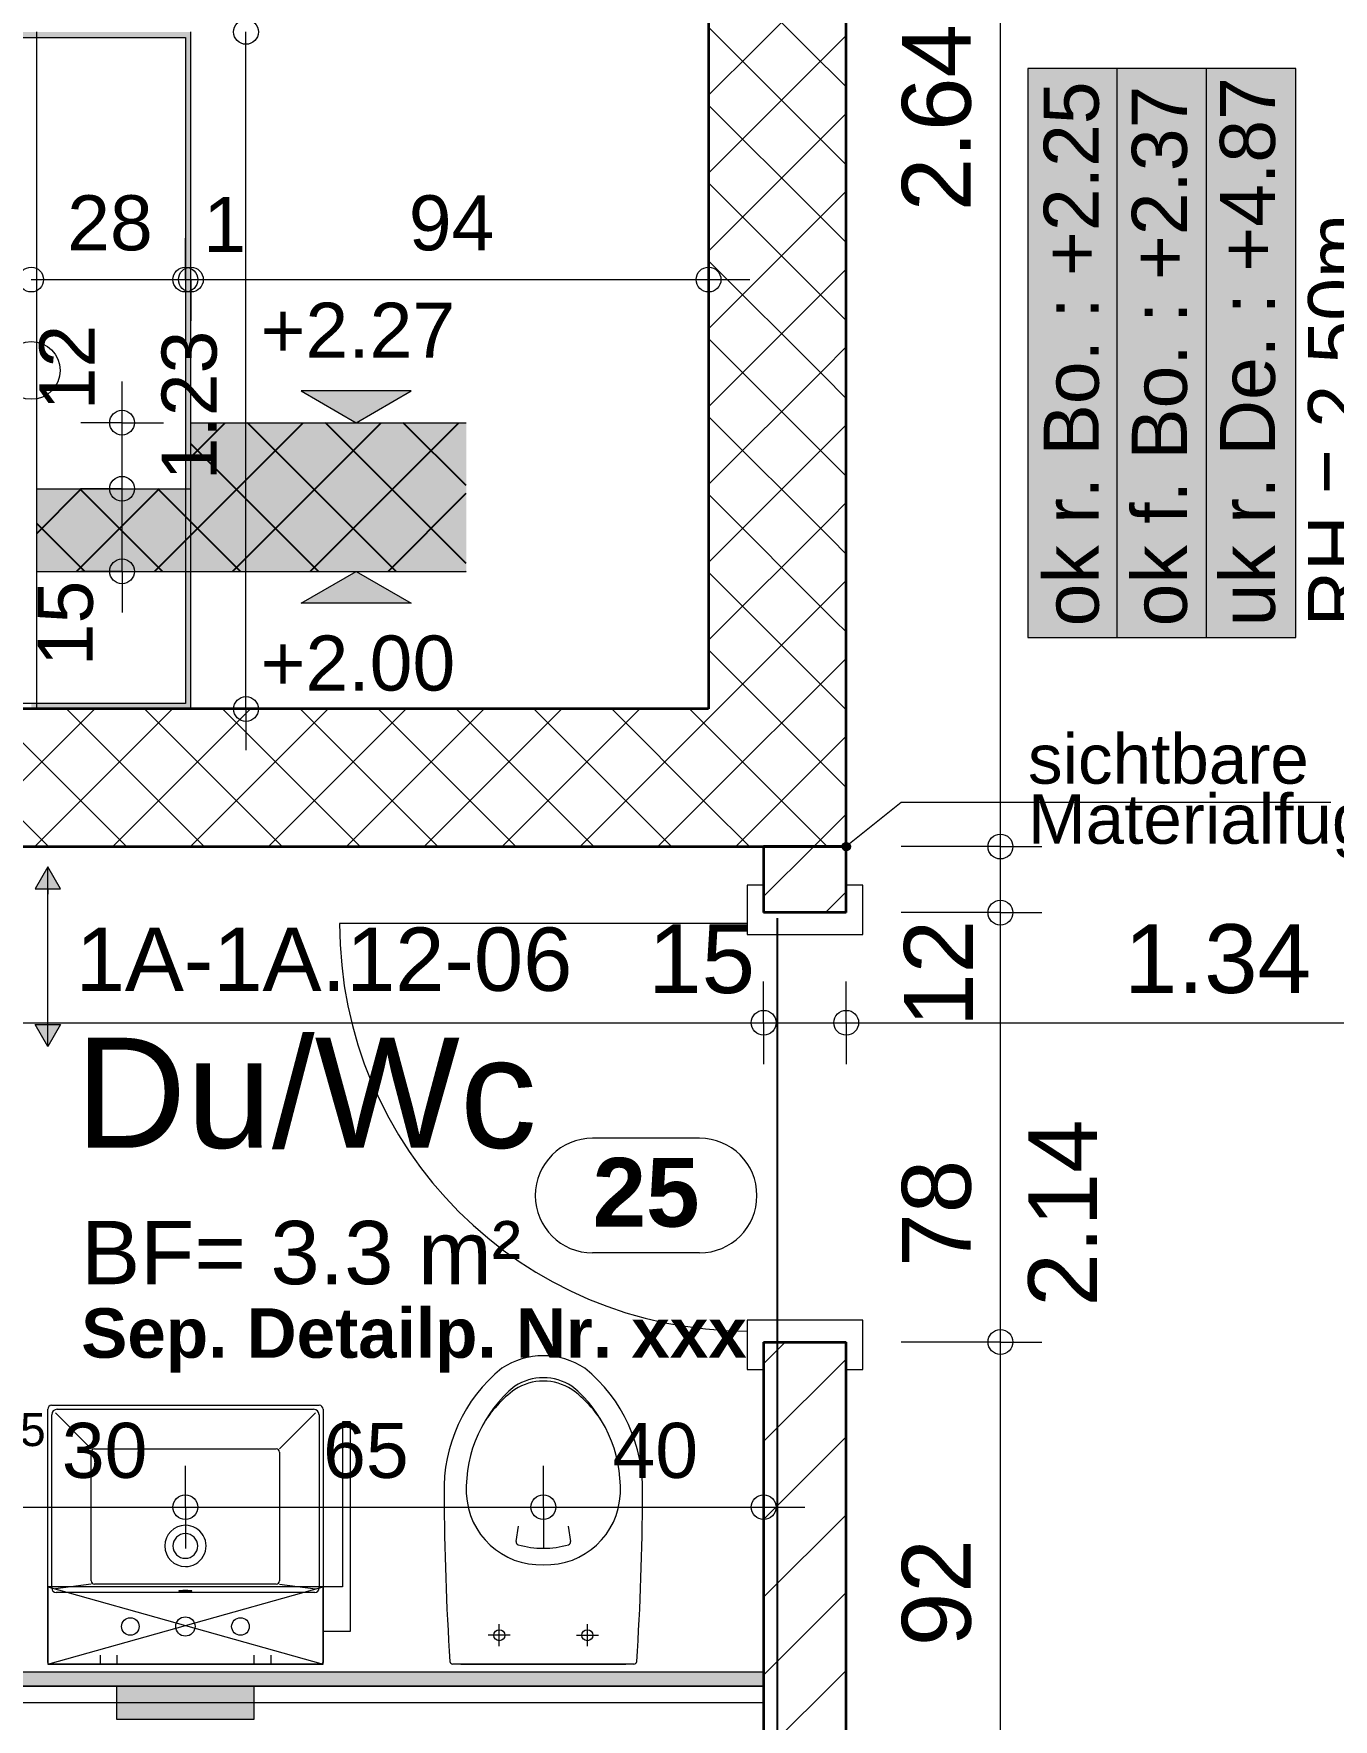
# Model space of a CAD drawing. Header units: metres. Extents: x 0.003 to 0.843, y 0.003 to 0.597.
# Drawn here: x 0.4981 to 0.5452, y 0.2848 to 0.346 of the extents above; entities that cross this region are included whole.
import ezdxf

# ---------------------------------------------------------------- set-up
doc = ezdxf.new("R2010")
doc.units = ezdxf.units.M
for name, pattern in [('AUSGEZOGEN', [0]), ('LINIE_23', [0.0079, 0.004, -0.0013, 0, -0.0013, 0, -0.0013]), ('STRICHLINIE', [19.049999999999997, 12.7, -6.35]), ('STRICHPUNKT', [25.4, 12.7, -6.35, 0, -6.35])]:
    doc.linetypes.add(name, pattern=pattern)
for name, color, linetype, lineweight in [('Bad', 7, 'AUSGEZOGEN', 13), ('Bauachsen grob', 7, 'STRICHPUNKT', 13), ('Bodenplatte', 7, 'AUSGEZOGEN', 18), ('Daemmung', 7, 'AUSGEZOGEN', 18), ('Detailmasse', 7, 'AUSGEZOGEN', 13), ('Fachplaner Sanitaer', 251, 'AUSGEZOGEN', 18), ('Lauflinie', 7, 'AUSGEZOGEN', 13), ('Leichtbauwaende', 7, 'AUSGEZOGEN', 18), ('Raumbezeichnung', 7, 'AUSGEZOGEN', 18), ('Sanitaer Apparate', 251, 'AUSGEZOGEN', 18), ('Sanitaer Vermassung', 251, 'AUSGEZOGEN', 18), ('Text Koten', 7, 'AUSGEZOGEN', 25), ('Text Werkplan Ausfuehrung', 7, 'AUSGEZOGEN', 25), ('Tuerzarge', 7, 'AUSGEZOGEN', 13), ('Vermassung Decke', 180, 'STRICHLINIE', 25), ('Wand Beton bewehrt', 7, 'AUSGEZOGEN', 35), ('Wand Mauerwerk tragend', 7, 'AUSGEZOGEN', 35), ('Werkplan- Ausfuehrungsmasse', 7, 'AUSGEZOGEN', 13)]:
    doc.layers.add(name, color=color, linetype=linetype, lineweight=lineweight)
doc.styles.add('ARIAL', font='ARIAL.TTF')

msp = doc.modelspace()

# ---------------------------------------------------------------- hatches: boundary and pattern name
at = {"layer": 'Bad', "linetype": 'AUSGEZOGEN', "lineweight": 13}
msp.add_hatch(color=7, dxfattribs=at).paths.add_polyline_path([(0.49901998693106, 0.3149640266228403), (0.4985599889233713, 0.3157640266608382), (0.4980999889015225, 0.3149640266228403)])
msp.add_hatch(color=7, dxfattribs=at).paths.add_polyline_path([(0.49901998693106, 0.3100306935115346), (0.4985599889233713, 0.3092306934735366), (0.4980999889015225, 0.3100306935115346)], flags=16)
at = {"layer": 'Bodenplatte', "linetype": 'AUSGEZOGEN', "lineweight": 13}
msp.add_hatch(color=7, dxfattribs=at).paths.add_polyline_path([(0.5117599887680268, 0.3330573596886611), (0.5077599926063574, 0.3330573596886611), (0.5097599886730318, 0.3318973596335641)])
at = {"layer": 'Bodenplatte', "linetype": 'AUSGEZOGEN', "lineweight": 25}
msp.add_hatch(color=71, dxfattribs=at).paths.add_polyline_path([(0.5137599885836248, 0.3318973596335641), (0.5037599888071421, 0.3318973596335641), (0.5037599888071421, 0.3294973596872082), (0.4981599889323122, 0.3294973596872082), (0.4981599889323122, 0.3264973597542635), (0.5137599885836247, 0.3264973597542635)])
at = {"layer": 'Bodenplatte', "linetype": 'AUSGEZOGEN', "lineweight": 13}
msp.add_hatch(color=7, dxfattribs=at).paths.add_polyline_path([(0.5117599887680268, 0.325337363727487), (0.5077599926063574, 0.325337363727487), (0.5097599886730318, 0.3264973597542635)], flags=16)
at = {"layer": 'Daemmung', "linetype": 'STRICHLINIE', "lineweight": 18}
msp.add_hatch(color=241, dxfattribs=at).paths.add_polyline_path([(0.4585599898174406, 0.385297358439981), (0.4585599898174406, 0.3458973593206397), (0.5035599888116129, 0.3458973593206397), (0.5035599888116129, 0.3216973598615518), (0.4979599889367826, 0.3216973598615518), (0.4979599889367826, 0.3214973598660222), (0.5037599888071426, 0.3214973598660222), (0.5037599888071426, 0.3460973593161694), (0.4587599898129703, 0.3460973593161694), (0.4587599898129703, 0.385297358439981)])
at = {"layer": 'Fachplaner Sanitaer', "linetype": 'AUSGEZOGEN', "lineweight": 18, "true_color": 0xedf5de}
msp.add_hatch(color=7, dxfattribs=at).paths.add_polyline_path([(0.5010599888674889, 0.285997360659509), (0.5010599888674889, 0.2847973606863311), (0.5060599887557303, 0.2847973606863311), (0.5060599887557303, 0.285997360659509)])
at = {"layer": 'Leichtbauwaende', "linetype": 'AUSGEZOGEN', "lineweight": 13}
msp.add_hatch(color=253, dxfattribs=at).paths.add_polyline_path([(0.4808599893189971, 0.285997360659509), (0.5245599883422264, 0.285997360659509), (0.5245599883422264, 0.2864973606483331), (0.4808599893189971, 0.2864973606483331)])
at = {"layer": 'Text Koten', "linetype": 'AUSGEZOGEN', "lineweight": 13}
msp.add_hatch(color=254, dxfattribs=at).paths.add_polyline_path([(0.5341599881276495, 0.3240973598079077), (0.5438933212434263, 0.3240973598079081), (0.5438933212434267, 0.3447640260126392), (0.5341599881276488, 0.3447640260126392)])
at = {"layer": 'Text Werkplan Ausfuehrung', "linetype": 'AUSGEZOGEN', "lineweight": 13}
for points in [[(0.5276536925307115, 0.3163802296459663), (0.5274662846487486, 0.3166144895231982), (0.5274208380786171, 0.3165512391489739)], [(0.5276991383204033, 0.3164434793958386), (0.5275379676299916, 0.3166449427801623), (0.5274662846487486, 0.3166144895231982)], [(0.5276991383204033, 0.3164434793958386), (0.5274662846487486, 0.3166144895231982), (0.5276536925307115, 0.3163802296459663)], [(0.5277075717019043, 0.3165193798425205), (0.5276138680707159, 0.3166365093938951), (0.5275379676299916, 0.3166449427801623)], [(0.5277075717019043, 0.3165193798425205), (0.5275379676299916, 0.3166449427801623), (0.5276991383204033, 0.3164434793958386)], [(0.5276138680707159, 0.3166365093938951), (0.5277075717019043, 0.3165193798425205), (0.5276771178205881, 0.3165910636042034)], [(0.5275820087690286, 0.3163497757646501), (0.5274208380786171, 0.3165512391489739), (0.5274124046863922, 0.3164753387034835)], [(0.5275820087690286, 0.3163497757646501), (0.5274124046863922, 0.3164753387034835), (0.5275061083175807, 0.3163582091521089)], [(0.5275061083175807, 0.3163582091521089), (0.5274124046863922, 0.3164753387034835), (0.5274428579433565, 0.3164036557222405)], [(0.5276536925307115, 0.3163802296459663), (0.5274208380786171, 0.3165512391489739), (0.5275820087690286, 0.3163497757646501)]]:
    msp.add_hatch(color=7, dxfattribs=at).paths.add_polyline_path(points)

# ---------------------------------------------------------------- linework, layer by layer
at = {"layer": 'Bad', "color": 7, "linetype": 'AUSGEZOGEN', "lineweight": 13}
for p, q in [((0.4985599889233713, 0.3157640266608382), (0.4980999889015225, 0.3149640266228403)), ((0.4985599889233713, 0.3092306934735366), (0.4985599889233713, 0.3157640266608382)), ((0.4985599889233713, 0.3157640266608382), (0.4985599889233713, 0.3157640266608382)), ((0.4985599889233713, 0.3157640266608382), (0.4985599889233713, 0.3157640266608382)), ((0.4985599889233713, 0.3157640266608382), (0.4985599889233713, 0.3157640266608382)), ((0.49901998693106, 0.3149640266228403), (0.4985599889233713, 0.3157640266608382)), ((0.4980999889015225, 0.3149640266228403), (0.49901998693106, 0.3149640266228403)), ((0.4985599889233713, 0.3149640266228403), (0.4985599889233713, 0.3147640266133408)), ((0.4985599889233713, 0.3092306934735366), (0.4980999889015225, 0.3100306935115346)), ((0.4980999889015225, 0.3100306935115346), (0.49901998693106, 0.3100306935115346)), ((0.4985599889233713, 0.3100306935115346), (0.4985599889233713, 0.3102306935210341)), ((0.49901998693106, 0.3100306935115346), (0.4985599889233713, 0.3092306934735366)), ((0.4985599889233713, 0.3092306934735366), (0.4985599889233713, 0.3092306934735366)), ((0.4985599889233713, 0.3092306934735366), (0.4985599889233713, 0.3092306934735366)), ((0.4985599889233713, 0.3092306934735366), (0.4985599889233713, 0.3092306934735366)), ((0.5155733375630923, 0.2912443609422344), (0.5156599885411562, 0.291802760529748)), ((0.5174599885009237, 0.2918027605297484), (0.5175466394789878, 0.2912443609422344)), ((0.5153599885478622, 0.2878459276381941), (0.5145599885657438, 0.2878459276381932)), ((0.514959988556803, 0.2874459276471348), (0.514959988556803, 0.2882459276292534)), ((0.5177599884942177, 0.2878459276381941), (0.5185599884763368, 0.2878459276381932)), ((0.5181599884852774, 0.2874459276471339), (0.518159988485278, 0.2882459276292534)), ((0.5198504032074946, 0.2867973606416276), (0.5132695738345858, 0.2867973606416276)), ((0.5135599885880954, 0.2867973606416276), (0.5195599884539851, 0.2867973606416281))]:
    msp.add_line(p, q, dxfattribs=at)
for centre in [(0.5149599885568049, 0.2878459276381944), (0.5181599884852793, 0.2878459276381944)]:
    msp.add_circle(centre, 0.0001999999955296516, dxfattribs=at)
for centre, radius, start, end in [((0.5165599885210415, 0.2952712688522259), 0.002726090859067119, 56.40649000000783, 123.5935100000103), ((0.5185932814155917, 0.2931570413394837), 0.005636623974011632, 128.9266460000073, 181.9699120000075), ((0.5165599885210415, 0.2952712735922249), 0.001926086916948601, 57.46698800001091, 122.5330120000074), ((0.5165599885210413, 0.2951512728949063), 0.001926087516948588, 57.46700000000899, 122.5330000000066), ((0.5145266956264888, 0.2931570413394833), 0.005636623974011632, 358.0300880000078, 51.0733540000084), ((0.5185935423755869, 0.2931611598193898), 0.00483358469196096, 129.4207380000087, 181.9854440000074), ((0.5181030085065516, 0.2932626125171235), 0.004357539282601404, 126.2856580000074, 149.1861850000084), ((0.5145264346664932, 0.2931611598193889), 0.00483358469196096, 358.0145560000082, 50.57926200000812), ((0.5150302953752314, 0.2932686289569896), 0.004344808522885958, 31.51350200000796, 53.8090510000077), ((0.6038209978706043, 0.2930627229016003), 0.09086106368909691, 180.0627050000048, 183.8958630000074), ((0.5164638339631885, 0.2931060716606197), 0.002703311139576285, 182.3824220000063, 272.0383940000067), ((0.5166561430788923, 0.2931060716606197), 0.002703311139576285, 267.961606000005, 357.6175780000076), ((0.4292989791714764, 0.2930627229015785), 0.09086106368909691, 356.1041370000078, 359.937295000001), ((0.5156721549222271, 0.2912290267426264), 0.0001000000407186458, 171.1793535130066, 254.0279801311161), ((0.5165599885210415, 0.2943309832506306), 0.003326512504157104, 254.0279630159987, 285.9720369840153), ((0.5174478221198536, 0.2912290267426264), 0.0001000000407186459, 285.9720198689451, 8.8206464869934), ((0.5132695738345878, 0.2868973606393974), 9.999999776482581e-05, 184.6081780000208, 270), ((0.5198504032074944, 0.2868973606393982), 9.999999776482581e-05, 270, 355.3918220000109)]:
    msp.add_arc(centre, radius, start, end, dxfattribs=at)
at = {"layer": 'Bauachsen grob', "color": 32, "linetype": 'LINIE_23', "lineweight": 25, "true_color": 0xc36e14}
msp.add_line((0.5250599883310506, 0.01389736674141804), (0.5250599883310506, 0.5809999870806931), dxfattribs=at)
at = {"layer": 'Bodenplatte', "color": 92, "linetype": 'STRICHLINIE', "lineweight": 18}
for p, q in [((0.4981599889323122, 0.3214973598660222), (0.4981599889323122, 0.3460973593161694)), ((0.5037599888071426, 0.3214973598660222), (0.5037599888071426, 0.3460973593161694))]:
    msp.add_line(p, q, dxfattribs=at)
at = {"layer": 'Bodenplatte', "color": 7, "linetype": 'AUSGEZOGEN', "lineweight": 13}
for p, q in [((0.5117599887680268, 0.3330573596886611), (0.5077599926063574, 0.3330573596886611)), ((0.5077599926063574, 0.3330573596886611), (0.5097599886730318, 0.3318973596335641)), ((0.5097599886730318, 0.3318973596335641), (0.5117599887680268, 0.3330573596886611)), ((0.5037599888071421, 0.3294973596872082), (0.5037599888071421, 0.3318973596335627)), ((0.5037599888071421, 0.3318973596335627), (0.5137599885836248, 0.3318973596335627)), ((0.5097599886730318, 0.3318973596335641), (0.5097599886730318, 0.3318973596335641)), ((0.5097599886730318, 0.3318973596335641), (0.5097599886730318, 0.3318973596335641)), ((0.5097599886730318, 0.3318973596335641), (0.5117599886283282, 0.3318973596335641)), ((0.5097599886730318, 0.3318973596335641), (0.5097599886730318, 0.3318973596335641)), ((0.5097599886730318, 0.3318973596335641), (0.5097599886730318, 0.3318973596335641)), ((0.4981599889323122, 0.3294973596872082), (0.5037599888071421, 0.3294973596872082)), ((0.4981599889323122, 0.3264973597542623), (0.4981599889323122, 0.3294973596872082)), ((0.4981599889323122, 0.3264973597542623), (0.5137599885836248, 0.3264973597542623)), ((0.5077599926063574, 0.325337363727487), (0.5097599886730318, 0.3264973597542635)), ((0.5097599886730318, 0.3264973597542635), (0.5117599887680268, 0.325337363727487)), ((0.5097599886730318, 0.3264973597542635), (0.5097599886730318, 0.3264973597542635)), ((0.5097599886730318, 0.3264973597542635), (0.5097599886730318, 0.3264973597542635)), ((0.5097599886730318, 0.3264973597542635), (0.5117599886283282, 0.3264973597542635)), ((0.5097599886730318, 0.3264973597542635), (0.5097599886730318, 0.3264973597542635)), ((0.5097599886730318, 0.3264973597542635), (0.5097599886730318, 0.3264973597542635)), ((0.5117599887680268, 0.325337363727487), (0.5077599926063574, 0.325337363727487))]:
    msp.add_line(p, q, dxfattribs=at)
at = {"layer": 'Bodenplatte', "color": 7, "linetype": 'AUSGEZOGEN', "lineweight": 25}
for p, q in [((0.5024369665818648, 0.3264973597542635), (0.5078369664611653, 0.331897359633564)), ((0.5037599888071422, 0.3306488091042872), (0.505008539336419, 0.331897359633564)), ((0.5052653937066109, 0.3264973597542635), (0.5106653935859115, 0.331897359633564)), ((0.5112172469036818, 0.3264973597542635), (0.5058172470243809, 0.331897359633564)), ((0.5080938208313571, 0.3264973597542635), (0.5134938207106576, 0.331897359633564)), ((0.5137599885836248, 0.3267830451990665), (0.5086456741491272, 0.331897359633564)), ((0.5137599885836247, 0.3296114723238127), (0.5114741012738734, 0.331897359633564)), ((0.5083888197789355, 0.3264973597542635), (0.5037599888071421, 0.3311261907260569)), ((0.4981599889323123, 0.3278772363542036), (0.4997801122653169, 0.3294973596872082)), ((0.4996085394571185, 0.3264973597542635), (0.5026085393900632, 0.3294973596872082)), ((0.5027319655294429, 0.3264973597542635), (0.4997319655964982, 0.3294973596872082)), ((0.5055603926541892, 0.3264973597542635), (0.5025603927212445, 0.3294973596872082)), ((0.5109222479561032, 0.3264973597542635), (0.5137599885836247, 0.329335100381785)), ((0.4999035384046967, 0.3264973597542635), (0.4981599889323123, 0.3282409092266481)), ((0.5137506750808496, 0.3264973597542635), (0.5137599885836249, 0.3265066732570389))]:
    msp.add_line(p, q, dxfattribs=at)
at = {"layer": 'Daemmung', "color": 240, "linetype": 'STRICHLINIE', "lineweight": 18}
for p, q in [((0.4585599898174406, 0.3458973593206397), (0.5035599888116129, 0.3458973593206397)), ((0.5035599888116129, 0.3458973593206397), (0.5035599888116129, 0.3216973598615518)), ((0.5035599888116129, 0.3216973598615518), (0.4343599903583528, 0.3216973598615518))]:
    msp.add_line(p, q, dxfattribs=at)
at = {"layer": 'Detailmasse', "color": 240, "linetype": 'AUSGEZOGEN', "lineweight": 13}
for p, q in [((0.5035599888116128, 0.337097359517335), (0.5035599888116128, 0.3385973595303735)), ((0.5037599888071426, 0.337097359517335), (0.5037599888071426, 0.3385973595303735)), ((0.5225599883869296, 0.337097359517335), (0.5225599883869296, 0.3385973595303735)), ((0.4979599889367826, 0.337097359517335), (0.5035599888116129, 0.337097359517335)), ((0.5035599888116128, 0.337097359517335), (0.5035599888116128, 0.3355973625255367)), ((0.5035599888116129, 0.337097359517335), (0.5037599888071423, 0.337097359517335)), ((0.5037599888071426, 0.337097359517335), (0.5037599888071426, 0.3355973625255367)), ((0.5037599888071423, 0.337097359517335), (0.5225599883869296, 0.337097359517335)), ((0.5225599883869296, 0.337097359517335), (0.5225599883869296, 0.3355973625255367)), ((0.5225599883869296, 0.337097359517335), (0.5240599883999683, 0.337097359517335))]:
    msp.add_line(p, q, dxfattribs=at)
for centre in [(0.4979599889367826, 0.337097359517335), (0.5035599888116128, 0.337097359517335), (0.5037599888071426, 0.337097359517335), (0.5225599883869296, 0.337097359517335)]:
    msp.add_circle(centre, 0.0004500000039115547, dxfattribs=at)
at = {"layer": 'Fachplaner Sanitaer', "color": 55, "linetype": 'STRICHLINIE', "lineweight": 18, "true_color": 0x91b44b}
for p, q in [((0.5010599888674889, 0.285997360659509), (0.5010599888674889, 0.2847973606863311)), ((0.5060599887557303, 0.285997360659509), (0.5010599888674889, 0.285997360659509)), ((0.5060599887557303, 0.2847973606863311), (0.5060599887557303, 0.285997360659509)), ((0.5010599888674889, 0.2847973606863311), (0.5060599887557303, 0.2847973606863311))]:
    msp.add_line(p, q, dxfattribs=at)
at = {"layer": 'Lauflinie', "color": 7, "linetype": 'AUSGEZOGEN', "lineweight": 18}
msp.add_line((0.4990099819196319, 0.3337973595910957), (0.4990099819196319, 0.3337973595910957), dxfattribs=at)
msp.add_circle((0.4979599889367826, 0.3337973595910957), 0.001050000032410025, dxfattribs=at)
at = {"layer": 'Leichtbauwaende', "color": 7, "linetype": 'AUSGEZOGEN', "lineweight": 18}
for p, q in [((0.5245599883422264, 0.2864973606483331), (0.4808599893189971, 0.2864973606483331)), ((0.5245599883422264, 0.285997360659509), (0.4808599893189971, 0.285997360659509)), ((0.4808599893189971, 0.285997360659509), (0.5245599883422264, 0.285997360659509)), ((0.5245599883422264, 0.285997360659509), (0.5245599883422264, 0.2864973606483331)), ((0.5245599883422264, 0.28539736067292), (0.5245599883422264, 0.285997360659509)), ((0.4808599893189971, 0.28539736067292), (0.5245599883422264, 0.28539736067292))]:
    msp.add_line(p, q, dxfattribs=at)
at = {"layer": 'Sanitaer Apparate', "color": 7, "linetype": 'AUSGEZOGEN', "lineweight": 13}
for p, q in [((0.4985599889233712, 0.2868573606402865), (0.4985599889233712, 0.2960573604346505)), ((0.498699988920242, 0.2961973604315212), (0.5084199887029832, 0.2961973604315212)), ((0.4987039889201526, 0.2895573605799368), (0.4987039889201526, 0.2958533604392101)), ((0.5001402042459234, 0.2946183892398644), (0.4988375482249462, 0.2959198011299459)), ((0.4989039889156823, 0.2960533604347397), (0.508215988707543, 0.2960533604347397)), ((0.506979773377302, 0.2946183892398644), (0.508282429398279, 0.2959198011299459)), ((0.5084159887030728, 0.2958533604392101), (0.5084159887030727, 0.2895573605799368)), ((0.5085599886998539, 0.2960573604346505), (0.5085599886998539, 0.2868573606402861)), ((0.5095599888966277, 0.295597360400051), (0.5092599889033332, 0.295597360400051)), ((0.5092599889033332, 0.295597360400051), (0.5092599889033332, 0.2895973605341615)), ((0.5095599888966277, 0.2879973605699243), (0.5095599888966277, 0.295597360400051)), ((0.5002602042432411, 0.2946183892398644), (0.5068597733799843, 0.2946183892398644)), ((0.5001402042459234, 0.2898191688963843), (0.5001402042459234, 0.2944983892425466)), ((0.506979773377302, 0.2944983892425476), (0.506979773377302, 0.2898191688963843)), ((0.5001402042459234, 0.2896991688990666), (0.4988375482249462, 0.2895309198883069)), ((0.5068597733799848, 0.2896991688990666), (0.5002602042432411, 0.2896991688990666)), ((0.506979773377302, 0.2896991688990666), (0.508282429398279, 0.2895309198883069)), ((0.5085599889189796, 0.2879973605699243), (0.5085599889189796, 0.2895973605341615)), ((0.5092599889033332, 0.2895973605341615), (0.5085599889189796, 0.2895973605341615)), ((0.5085599889189796, 0.2879973605699243), (0.5095599888966277, 0.2879973605699243)), ((0.5084999887011951, 0.2867973606416276), (0.4986199889220303, 0.2867973606416276)), ((0.5004599888815093, 0.2871151640083968), (0.5004599888815093, 0.2868151640151023)), ((0.5010724888678189, 0.2871151640083968), (0.5010724888678189, 0.2868151640151023)), ((0.5060474887554065, 0.2871151640083968), (0.5060474887554065, 0.2868151640151023)), ((0.5066599887417159, 0.2871151640083968), (0.5066599887417159, 0.2868151640151023))]:
    msp.add_line(p, q, dxfattribs=at)
at = {"layer": 'Sanitaer Apparate', "color": 7, "linetype": 'STRICHPUNKT', "lineweight": 13}
for p, q in [((0.5085599886998539, 0.2895973605790427), (0.4985599889233714, 0.2895973605790427)), ((0.4985599889233714, 0.2895973605790427), (0.4985599889233714, 0.2867973606416276)), ((0.4985599889233714, 0.2867973606416276), (0.5085599886998539, 0.2895973605790427)), ((0.4985599889233714, 0.2895973605790427), (0.5085599886998539, 0.2867973606416276)), ((0.5085599886998539, 0.2867973606416276), (0.5085599886998539, 0.2895973605790427)), ((0.4985599889233714, 0.2867973606416276), (0.5085599886998539, 0.2867973606416276))]:
    msp.add_line(p, q, dxfattribs=at)
at = {"layer": 'Sanitaer Apparate', "color": 7, "linetype": 'AUSGEZOGEN', "lineweight": 13}
msp.add_lwpolyline([(0.508255988706649, 0.2893973605835131), (0.5035599888116127, 0.2893973605835131), (0.4988639889165765, 0.2893973605835131)], dxfattribs=at)
for centre, radius in [((0.5015599888563161, 0.2881626502743296), 0.0003199999928474426), ((0.5035599888116127, 0.2881626502743296), 0.0003499999921768903), ((0.505559988766909, 0.2881626502743296), 0.0003199999928474426)]:
    msp.add_circle(centre, radius, dxfattribs=at)
for centre, radius, start, end in [((0.4986999889202419, 0.2960573604346504), 0.0001399999968707561, 90, 180), ((0.4989039889156823, 0.29585336043921), 0.0001999999955296516, 90, 180), ((0.508215988707543, 0.29585336043921), 0.0001999999955296516, 0, 90), ((0.5084199887029832, 0.2960573604346504), 0.0001399999968707578, 0, 90), ((0.5002602042432411, 0.2944983892425465), 0.0001199999973177909, 90, 180), ((0.5068597733799843, 0.2944983892425465), 0.0001199999973177918, 0, 90), ((0.5035599888116096, 0.2910885445614157), 0.0007499999832361935, 90.00000000044953, 270.000000000441), ((0.5035599888116108, 0.2910885445614157), 0.0004499999899417161, 90.00000000043822, 270.0000000004382), ((0.5035599888116096, 0.2910885445614157), 0.0007499999832361935, 270.000000000441, 90.00000000044953), ((0.5035599888116108, 0.2910885445614157), 0.0004499999899417161, 270.0000000004382, 90.00000000043822), ((0.5002602042432411, 0.2898191688963842), 0.0001199999973177904, 180, 270), ((0.5068597733799843, 0.2898191688963842), 0.0001199999973177909, 270.000000000212, 0), ((0.4988639889165762, 0.2895573605799367), 0.0001599999964237179, 180, 270), ((0.508255988706649, 0.2895573605799367), 0.0001599999964237213, 270, 0), ((0.4986199889220302, 0.2868573606402864), 5.999999865889435e-05, 180, 270.000000000212), ((0.5084999887011951, 0.2868573606402864), 5.999999865889547e-05, 270, 0)]:
    msp.add_arc(centre, radius, start, end, dxfattribs=at)
msp.add_ellipse((0.5035599885077944, 0.2894586026466121), major_axis=(-0.0002399999946355819, 1.359729305043196e-19), ratio=0.08748866352592208, dxfattribs=at)
at = {"layer": 'Sanitaer Vermassung', "color": 240, "linetype": 'AUSGEZOGEN', "lineweight": 13}
for p, q in [((0.5035599888116096, 0.2924973605142227), (0.5035599888116096, 0.2939973605272612)), ((0.5165599885210403, 0.2924973605142227), (0.5165599885210403, 0.2939973605272612)), ((0.5245599883422264, 0.2924973605142227), (0.5245599883422264, 0.2939973605272612)), ((0.497559988945723, 0.2924973605142227), (0.5035599888116097, 0.2924973605142227)), ((0.5035599888116096, 0.2924973605142227), (0.5035599888116096, 0.2909973635224245)), ((0.5035599888116097, 0.2924973605142227), (0.5035599888116097, 0.2924973605142227)), ((0.5035599888116097, 0.2924973605142227), (0.5165599885210403, 0.2924973605142227)), ((0.5165599885210403, 0.2924973605142227), (0.5165599885210403, 0.2909973635224245)), ((0.5165599885210403, 0.2924973605142227), (0.5165599885210403, 0.2924973605142227)), ((0.5165599885210403, 0.2924973605142227), (0.5245599883422264, 0.2924973605142227)), ((0.5245599883422264, 0.2924973605142227), (0.5245599883422264, 0.2909973635224245)), ((0.5245599883422264, 0.2924973605142227), (0.5245599883422264, 0.2924973605142227)), ((0.5245599883422264, 0.2924973605142227), (0.5260599883552649, 0.2924973605142227))]:
    msp.add_line(p, q, dxfattribs=at)
for centre in [(0.5035599888116096, 0.2924973605142227), (0.5165599885210403, 0.2924973605142227), (0.5245599883422264, 0.2924973605142227)]:
    msp.add_circle(centre, 0.0004500000039115547, dxfattribs=at)
at = {"layer": 'Text Koten', "color": 7, "linetype": 'AUSGEZOGEN', "lineweight": 13}
for p, q in [((0.5341599881276499, 0.3447640260126386), (0.5341599881276499, 0.3240973598079072)), ((0.5438933212434254, 0.3447640260126386), (0.5341599881276499, 0.3447640260126386)), ((0.5374044324995756, 0.3240973598079077), (0.5374044324995745, 0.3447640260126386)), ((0.5406488768715005, 0.3240973598079077), (0.5406488768715005, 0.3447640260126386)), ((0.5438933212434264, 0.3240973598079077), (0.5438933212434254, 0.3447640260126386)), ((0.5341599881276499, 0.3240973598079072), (0.5438933212434264, 0.3240973598079077))]:
    msp.add_line(p, q, dxfattribs=at)
at = {"layer": 'Text Werkplan Ausfuehrung', "color": 7, "linetype": 'AUSGEZOGEN', "lineweight": 13}
for p, q in [((0.5295599882304676, 0.3180973600214906), (0.5275599882751711, 0.3164973599777809)), ((0.5451599878817803, 0.3180973600214906), (0.5295599882304676, 0.3180973600214906)), ((0.5274662846487486, 0.3166144895231982), (0.5274662846487486, 0.3166144895231982)), ((0.5274428579433565, 0.3164036557222405), (0.5274428579433565, 0.3164036557222405)), ((0.5276536925307115, 0.3163802296459663), (0.5276536925307115, 0.3163802296459663)), ((0.5276771178205881, 0.3165910636042034), (0.5276771178205881, 0.3165910636042034))]:
    msp.add_line(p, q, dxfattribs=at)
at = {"layer": 'Text Werkplan Ausfuehrung', "color": 240, "linetype": 'AUSGEZOGEN', "lineweight": 13}
for p, q in [((0.5222347249718825, 0.3059026292857179), (0.5183500046464126, 0.3059026292857179)), ((0.5222347249718825, 0.301735962777997), (0.5183500046464126, 0.301735962777997))]:
    msp.add_line(p, q, dxfattribs=at)
at = {"layer": 'Text Werkplan Ausfuehrung', "color": 7, "linetype": 'AUSGEZOGEN', "lineweight": 13}
msp.add_circle((0.5275599882751711, 0.3164973599777809), 0.0001500000071246177, dxfattribs=at)
at = {"layer": 'Text Werkplan Ausfuehrung', "color": 240, "linetype": 'AUSGEZOGEN', "lineweight": 13}
for centre, start, end in [((0.5183500046464126, 0.3038192960318575), 90, 270), ((0.5222347249718825, 0.3038192960318575), 270, 90)]:
    msp.add_arc(centre, 0.002083333253860473, start, end, dxfattribs=at)
at = {"layer": 'Tuerzarge', "color": 7, "linetype": 'AUSGEZOGEN', "lineweight": 13}
msp.add_line((0.5239599883556374, 0.3136973600403657), (0.5091599886864432, 0.3136973600403657), dxfattribs=at)
for points in [[(0.5260599883086987, 0.3140973600314251), (0.5245599883422264, 0.3140973600314251), (0.5245599883422264, 0.3150973600090733), (0.5239599883556374, 0.3150973600090733), (0.5239599883556374, 0.3132973600493065), (0.5281599882617601, 0.3132973600493065), (0.5281599882617601, 0.3150973600090733), (0.5275599882751711, 0.3150973600090733), (0.5275599882751711, 0.3140973600314251), (0.5260599883086987, 0.3140973600314251)], [(0.5260599883086987, 0.2992973603622309), (0.5239599883556374, 0.2992973603622309), (0.5239599883556374, 0.297497360402464), (0.5245599883422264, 0.297497360402464), (0.5245599883422264, 0.2984973603801123), (0.5275599882751711, 0.2984973603801123), (0.5275599882751711, 0.297497360402464), (0.5281599882617601, 0.297497360402464), (0.5281599882617601, 0.2992973603622309), (0.5260599883086987, 0.2992973603622309)]]:
    msp.add_lwpolyline(points, dxfattribs=at)
msp.add_arc((0.5239599883556374, 0.3136973600403657), 0.01479999966919422, 180, 270, dxfattribs=at)
at = {"layer": 'Vermassung Decke', "color": 92, "linetype": 'AUSGEZOGEN', "lineweight": 13}
for p, q in [((0.5057599887624391, 0.3214973598660222), (0.5057599887624391, 0.3460973593161694)), ((0.5012599888630215, 0.3318973596335627), (0.5012599888630215, 0.3333973596466012)), ((0.5012599888630215, 0.3318973596335627), (0.4997599888499831, 0.3318973596335627)), ((0.5012599888630215, 0.3318973596335627), (0.5027599858548198, 0.3318973596335627)), ((0.5012599888630215, 0.3318973596335627), (0.5012599888630215, 0.3318973596335627)), ((0.5012599888630215, 0.3294973596872082), (0.5012599888630215, 0.3318973596335627)), ((0.5012599888630215, 0.3294973596872082), (0.4997599888499831, 0.3294973596872082)), ((0.5012599888630215, 0.3294973596872082), (0.5027599858548198, 0.3294973596872082)), ((0.5012599888630215, 0.3294973596872082), (0.5012599888630215, 0.3294973596872082)), ((0.5012599888630215, 0.3264973597542635), (0.5012599888630215, 0.3294973596872082)), ((0.5012599888630215, 0.3264973597542635), (0.4997599888499831, 0.3264973597542635)), ((0.5012599888630215, 0.3264973597542635), (0.5027599858548198, 0.3264973597542635)), ((0.5012599888630215, 0.3264973597542635), (0.5012599888630215, 0.3264973597542635)), ((0.5012599888630215, 0.3264973597542635), (0.5012599888630215, 0.3249973627624653)), ((0.5057599887624391, 0.3214973598660222), (0.5042599887494005, 0.3214973598660222)), ((0.5057599887624391, 0.3214973598660222), (0.5072599857542373, 0.3214973598660222)), ((0.5057599887624391, 0.3214973598660222), (0.5057599887624391, 0.3214973598660222)), ((0.5057599887624391, 0.3214973598660222), (0.5057599887624391, 0.3199973628742239))]:
    msp.add_line(p, q, dxfattribs=at)
for centre in [(0.5057599887624391, 0.3460973593161694), (0.5012599888630215, 0.3318973596335627), (0.5012599888630215, 0.3294973596872082), (0.5012599888630215, 0.3264973597542635), (0.5057599887624391, 0.3214973598660222)]:
    msp.add_circle(centre, 0.0004500000039115547, dxfattribs=at)
at = {"layer": 'Wand Beton bewehrt', "color": 7, "linetype": 'AUSGEZOGEN', "lineweight": 35}
for p, q in [((0.5225599883869299, 0.3692973587976089), (0.5225599883869299, 0.3214973598660222)), ((0.5275599882751711, 0.3164973599777809), (0.5275599882751711, 0.3692973587976089)), ((0.5225599883869299, 0.3214973598660222), (0.4341599903628233, 0.3214973598660222)), ((0.4808599893189971, 0.3164973599777809), (0.5225599883869299, 0.3164973599777809)), ((0.5225599883869299, 0.3164973599777809), (0.5245599883422264, 0.3164973599777809)), ((0.5245599883422264, 0.3164973599777809), (0.5275599882751711, 0.3164973599777809))]:
    msp.add_line(p, q, dxfattribs=at)
at = {"layer": 'Wand Beton bewehrt', "color": 7, "linetype": 'AUSGEZOGEN', "lineweight": 13}
for p, q in [((0.4985898296821957, 0.3164973599777809), (0.4935898297939543, 0.3214973598660222)), ((0.4952653939301292, 0.3164973599777809), (0.5002653938183705, 0.3214973598660222)), ((0.5014182568069419, 0.3164973599777809), (0.4964182569187006, 0.3214973598660222)), ((0.4980938210548754, 0.3164973599777809), (0.5030938209431167, 0.3214973598660222)), ((0.5042466839316881, 0.3164973599777809), (0.4992466840434469, 0.3214973598660222)), ((0.5009222481796215, 0.3164973599777809), (0.5059222480678628, 0.3214973598660222)), ((0.5070751110564342, 0.3164973599777809), (0.502075111168193, 0.3214973598660222)), ((0.5037506753043678, 0.3164973599777809), (0.5087506751926091, 0.3214973598660222)), ((0.5099035381811806, 0.3164973599777809), (0.5049035382929393, 0.3214973598660222)), ((0.5065791024291141, 0.3164973599777809), (0.5115791023173553, 0.3214973598660222)), ((0.5127319653059269, 0.3164973599777809), (0.5077319654176855, 0.3214973598660222)), ((0.5094075295538603, 0.3164973599777809), (0.5144075294421016, 0.3214973598660222)), ((0.515560392430673, 0.3164973599777809), (0.5105603925424317, 0.3214973598660222)), ((0.5122359566786066, 0.3164973599777809), (0.5172359565668478, 0.3214973598660222)), ((0.5183888195554193, 0.3164973599777809), (0.5133888196671779, 0.3214973598660222)), ((0.5150643838033526, 0.3164973599777809), (0.520064383691594, 0.3214973598660222)), ((0.5212172466801652, 0.3164973599777809), (0.516217246791924, 0.3214973598660222)), ((0.5178928109280988, 0.3164973599777809), (0.5225599883869299, 0.3211645374366119)), ((0.5225599883869299, 0.3179830453957627), (0.5190456739166703, 0.3214973598660222)), ((0.5225599883869299, 0.3208114725205088), (0.5218741010414165, 0.3214973598660222)), ((0.5225599883869299, 0.3208114725205076), (0.5268741009296564, 0.3164973599777809)), ((0.5207212380528452, 0.3164973599777809), (0.5225599883869299, 0.3183361103118656)), ((0.5225599883869299, 0.3179830453957612), (0.5240456738049101, 0.3164973599777809))]:
    msp.add_line(p, q, dxfattribs=at)
for points in [[(0.5225599883869299, 0.3490957437679696), (0.5261576313695844, 0.3454981007853151), (0.5261576313695844, 0.3454981007853151), (0.5275599882751711, 0.3440957438797283)], [(0.5225599883869299, 0.3437919544345828), (0.5260703852149753, 0.3473023512626283), (0.5260703852149753, 0.3473023512626283), (0.5275599882751711, 0.3487919543228241)], [(0.5225599883869299, 0.3462673166432234), (0.5263013522600694, 0.3425259527700838), (0.5263013522600694, 0.3425259527700838), (0.5275599882751711, 0.3412673167549821)], [(0.5225599883869299, 0.3409635273098366), (0.5262008477207293, 0.3446043866436361), (0.5262008477207293, 0.3446043866436361), (0.5275599882751711, 0.3459635271980778)], [(0.5225599883869299, 0.3434388895184771), (0.5264450731505546, 0.3395538047548525), (0.5264450731505546, 0.3395538047548525), (0.5275599882751711, 0.3384388896302358)], [(0.5225599883869299, 0.3381351001850905), (0.5263313102264833, 0.3419064220246439), (0.5263313102264833, 0.3419064220246439), (0.5275599882751711, 0.3431351000733318)], [(0.5225599883869299, 0.3406104623937309), (0.5265887940410396, 0.3365816567396213), (0.5265887940410396, 0.3365816567396213), (0.5275599882751711, 0.3356104625054896)], [(0.5225599883869299, 0.3353066730603445), (0.5264617727322373, 0.3392084574056516), (0.5264617727322373, 0.3392084574056516), (0.5275599882751711, 0.3403066729485855)], [(0.5225599883869299, 0.3377820352689847), (0.5267325149315246, 0.33360950872439), (0.5267325149315246, 0.33360950872439), (0.5275599882751711, 0.3327820353807434)], [(0.5225599883869299, 0.332478245935598), (0.5265922352379911, 0.3365104927866594), (0.5265922352379911, 0.3365104927866594), (0.5275599882751711, 0.3374782458238392)], [(0.5225599883869299, 0.3349536081442385), (0.5268762358220097, 0.3306373607091588), (0.5268762358220097, 0.3306373607091588), (0.5275599882751711, 0.3299536082559972)], [(0.5225599883869299, 0.3296498188108518), (0.5267226977437452, 0.3338125281676671), (0.5267226977437452, 0.3338125281676671), (0.5275599882751711, 0.334649818699093)], [(0.5225599883869299, 0.3321251810194924), (0.5270199567124948, 0.3276652126939274), (0.5270199567124948, 0.3276652126939274), (0.5275599882751711, 0.3271251811312511)], [(0.5225599883869299, 0.3268213916861057), (0.5268531602494992, 0.3311145635486749), (0.5268531602494992, 0.3311145635486749), (0.5275599882751711, 0.3318213915743468)], [(0.5225599883869299, 0.3292967538947461), (0.5271636776029799, 0.324693064678696), (0.5271636776029799, 0.324693064678696), (0.5275599882751711, 0.3242967540065048)], [(0.5225599883869299, 0.3239929645613594), (0.5269836227552531, 0.3284165989296827), (0.5269836227552531, 0.3284165989296827), (0.5275599882751711, 0.3289929644496006)], [(0.5225599883869299, 0.3264683267699999), (0.527307398493465, 0.3217209166634648), (0.527307398493465, 0.3217209166634648), (0.5275599882751711, 0.3214683268817586)], [(0.5225599883869299, 0.3211645374366132), (0.5271140852610072, 0.3257186343106904), (0.5271140852610072, 0.3257186343106904), (0.5275599882751711, 0.3261645373248543)], [(0.5225599883869299, 0.3236398996452537), (0.52745111938395, 0.3187487686482336), (0.52745111938395, 0.3187487686482336), (0.5275599882751711, 0.3186398997570125)], [(0.5225599883869299, 0.3183361103118669), (0.5272445477667611, 0.3230206696916982), (0.5272445477667611, 0.3230206696916982), (0.5275599882751711, 0.3233361102001082)], [(0.52354966517759, 0.3164973599777809), (0.5273750102725151, 0.3203227050727059), (0.5273750102725151, 0.3203227050727059), (0.5275599882751711, 0.3205076830753619)], [(0.5263780923023363, 0.3164973599777809), (0.5275054727782691, 0.3176247404537137), (0.5275054727782691, 0.3176247404537137), (0.5275599882751711, 0.3176792559506157)]]:
    msp.add_lwpolyline(points, dxfattribs=at)
at = {"layer": 'Wand Mauerwerk tragend', "color": 7, "linetype": 'AUSGEZOGEN', "lineweight": 35}
for p, q in [((0.5275599882751711, 0.3164973599777809), (0.5245599883422264, 0.3164973599777809)), ((0.5245599883422264, 0.3164973599777809), (0.5245599883422264, 0.3140973600314251)), ((0.5275599882751711, 0.3140973600314251), (0.5275599882751711, 0.3164973599777809)), ((0.5275599882751711, 0.3140973600314251), (0.5245599883422264, 0.3140973600314251)), ((0.5245599883422264, 0.2984973603801123), (0.5275599882751711, 0.2984973603801123)), ((0.5245599883422264, 0.2984973603801123), (0.5245599883422264, 0.2864973606483331)), ((0.5275599882751711, 0.2800973607913843), (0.5275599882751711, 0.2984973603801123)), ((0.5245599883422264, 0.2864973606483331), (0.5245599883422264, 0.285997360659509)), ((0.5245599883422264, 0.285997360659509), (0.5245599883422264, 0.28539736067292)), ((0.5245599883422264, 0.28539736067292), (0.5245599883422264, 0.2800973607913843))]:
    msp.add_line(p, q, dxfattribs=at)
at = {"layer": 'Wand Mauerwerk tragend', "color": 7, "linetype": 'AUSGEZOGEN', "lineweight": 13}
for p, q in [((0.5245599883422264, 0.3146792560176708), (0.5263780923023363, 0.3164973599777809)), ((0.5245599883422264, 0.2977086932691937), (0.5253486554531448, 0.2984973603801123))]:
    msp.add_line(p, q, dxfattribs=at)
for points in [[(0.5268065194807269, 0.3140973600314251), (0.527559988275171, 0.3148508288258693), (0.5275599882751713, 0.3148508288258695)], [(0.5245599883422264, 0.2948802661444476), (0.5275599882751711, 0.2978802660773924), (0.5275599882751713, 0.2978802660773924)], [(0.5245599883422264, 0.2920518390197013), (0.5275599882751711, 0.2950518389526461), (0.5275599882751711, 0.2950518389526461)], [(0.5245599883422264, 0.2892234118949552), (0.5275599882751711, 0.2922234118278999), (0.5275599882751713, 0.2922234118279)], [(0.5245599883422264, 0.286394984770209), (0.5275599882751711, 0.2893949847031538), (0.5275599882751711, 0.2893949847031538)], [(0.5245599883422264, 0.2835665576454628), (0.5275599882751711, 0.2865665575784076), (0.5275599882751713, 0.2865665575784077)]]:
    msp.add_lwpolyline(points, dxfattribs=at)
at = {"layer": 'Werkplan- Ausfuehrungsmasse', "color": 7, "linetype": 'AUSGEZOGEN', "lineweight": 13}
for p, q in [((0.5331599881500014, 0.3164973599777809), (0.5331599881500014, 0.3692973587976089)), ((0.5331599881500014, 0.3164973599777809), (0.5316599881369629, 0.3164973599777809)), ((0.5331599881500014, 0.3164973599777809), (0.5346599851417996, 0.3164973599777809)), ((0.5331599881500014, 0.3140973600314251), (0.5331599881500014, 0.3164973599777809)), ((0.5331599881500014, 0.3140973600314251), (0.5316599881369629, 0.3140973600314251)), ((0.5331599881500014, 0.3140973600314251), (0.5346599851417996, 0.3140973600314251)), ((0.5331599881500014, 0.2984973603801123), (0.5331599881500014, 0.3140973600314251)), ((0.5245599883422264, 0.3100973601208343), (0.5245599883422264, 0.311597360133873)), ((0.5275599882751711, 0.3100973601208343), (0.5275599882751711, 0.311597360133873)), ((0.4808599893189971, 0.3100973601208343), (0.5245599883422264, 0.3100973601208343)), ((0.5245599883422264, 0.3100973601208343), (0.5245599883422264, 0.3085973631290361)), ((0.5245599883422264, 0.3100973601208343), (0.5245599883422264, 0.3100973601208343)), ((0.5245599883422264, 0.3100973601208343), (0.5275599882751711, 0.3100973601208343)), ((0.5275599882751711, 0.3100973601208343), (0.5275599882751711, 0.3085973631290361)), ((0.5275599882751711, 0.3100973601208343), (0.5275599882751711, 0.3100973601208343)), ((0.5275599882751711, 0.3100973601208343), (0.5543599876761445, 0.3100973601208343)), ((0.5331599881500014, 0.2984973603801123), (0.5316599881369629, 0.2984973603801123)), ((0.5331599881500014, 0.2984973603801123), (0.5346599851417996, 0.2984973603801123))]:
    msp.add_line(p, q, dxfattribs=at)
for points in [[(0.5331599881500014, 0.3164973599777809), (0.5325349881851376, 0.316497359977781), (0.5325349881851376, 0.316497359977781), (0.5325349881851376, 0.3164973599777809), (0.5325349881851376, 0.3164973599777809), (0.5325349881851376, 0.316497359977781), (0.5325349881851376, 0.316497359977781), (0.5325349881851374, 0.3164973599777809), (0.5325349881851374, 0.3164973599777809), (0.5295599882304676, 0.3164973599777809)], [(0.5331599881500014, 0.3140973600314251), (0.5325349881851376, 0.3140973600314251), (0.5325349881851376, 0.3140973600314251), (0.5325349881851376, 0.3140973600314251), (0.5325349881851376, 0.3140973600314251), (0.5325349881851376, 0.3140973600314251), (0.5325349881851376, 0.3140973600314251), (0.5325349881851374, 0.3140973600314251), (0.5325349881851374, 0.3140973600314251), (0.5295599882304676, 0.3140973600314251)], [(0.5331599881500014, 0.2984973603801123), (0.5325349881851376, 0.2984973603801123), (0.5325349881851376, 0.2984973603801123), (0.5325349881851376, 0.2984973603801124), (0.5325349881851376, 0.2984973603801124), (0.5325349881851376, 0.2984973603801123), (0.5325349881851376, 0.2984973603801123), (0.5325349881851376, 0.2984973603801124), (0.5325349881851376, 0.2984973603801124), (0.5325349881851374, 0.2984973603801123), (0.5325349881851374, 0.2984973603801123), (0.5325349881760771, 0.2984973603801122), (0.5325349881760771, 0.2984973603801122), (0.5295599882304676, 0.2984973603801123)], [(0.5331599881500014, 0.2800973607913843), (0.5331599881500014, 0.2908276484138078), (0.5331599881500014, 0.2908276484138078), (0.5331599881500014, 0.2984973603801123)]]:
    msp.add_lwpolyline(points, dxfattribs=at)
for centre in [(0.5331599881500014, 0.3164973599777809), (0.5331599881500014, 0.3140973600314251), (0.5245599883422264, 0.3100973601208343), (0.5275599882751711, 0.3100973601208343), (0.5331599881500014, 0.2984973603801123)]:
    msp.add_circle(centre, 0.0004500000039115547, dxfattribs=at)

# ---------------------------------------------------------------- texts
at = {"layer": 'Bodenplatte', "color": 7, "linetype": 'AUSGEZOGEN', "lineweight": 13, "char_height": 0.002, "width": 0.001, "attachment_point": 7, "style": 'ARIAL'}
for s, insert in [('+2.27', (0.5062886380031709, 0.334257359580814)), ('+2.00', (0.5062920488193636, 0.3221373598517171))]:
    msp.add_mtext(s, dxfattribs=dict(at, insert=insert))
at = {"layer": 'Detailmasse', "color": 240, "linetype": 'AUSGEZOGEN', "lineweight": 13, "char_height": 0.002, "width": 0.001, "attachment_point": 7, "style": 'ARIAL'}
for s, insert in [('28', (0.4992674922645099, 0.3381314659062265)), ('1', (0.5042099887970843, 0.3380973594949833)), ('94', (0.5116736311465508, 0.3381314659062265))]:
    msp.add_mtext(s, dxfattribs=dict(at, insert=insert))
at = {"layer": 'Raumbezeichnung', "color": 7, "linetype": 'AUSGEZOGEN', "lineweight": 18, "attachment_point": 7, "style": 'ARIAL'}
for s, insert, char_height, width in [('1A-1A.12-06', (0.4995751331129272, 0.3112236134162331), 0.002299999952316284, 0.001149999976158142), ('Du/Wc', (0.4995599889010199, 0.30549736022365), 0.004, 0.002), ('BF=\\~3.3\\~m²', (0.4997753864397122, 0.3005647723447801), 0.002299999952316284, 0.001149999976158142)]:
    msp.add_mtext(s, dxfattribs=dict(at, insert=insert, char_height=char_height, width=width))
at = {"layer": 'Sanitaer Vermassung', "color": 240, "linetype": 'AUSGEZOGEN', "lineweight": 13, "attachment_point": 7, "style": 'ARIAL'}
for s, insert, char_height, width in [('5', (0.497554327332189, 0.2946994977864938), 0.001200000047683716, 0.0006000000238418579), ('30', (0.4990729493126263, 0.2935328311595636), 0.002, 0.001), ('65', (0.5085620350129894, 0.293531466903114), 0.002, 0.001), ('40', (0.5190729488655933, 0.293531466903114), 0.002, 0.001)]:
    msp.add_mtext(s, dxfattribs=dict(at, insert=insert, char_height=char_height, width=width))
at = {"layer": 'Text Koten', "color": 7, "linetype": 'AUSGEZOGEN', "lineweight": 13, "char_height": 0.002, "width": 0.001, "attachment_point": 7, "rotation": 90.00000250447816, "style": 'ARIAL'}
for s, insert in [('ok\\~r.\\~Bo.\\~:\\~+2.25', (0.5367599880918867, 0.324497359755256)), ('uk\\~r.\\~De.\\~:\\~+4.87', (0.5431599881872542, 0.3244973594755032)), ('ok\\~f.\\~Bo.\\~:\\~+2.37', (0.5399599879011518, 0.3244973596153796)), ('RH\\~=\\~2.50m', (0.5463599884733564, 0.3244973593356266))]:
    msp.add_mtext(s, dxfattribs=dict(at, insert=insert))
at = {"layer": 'Text Werkplan Ausfuehrung', "color": 7, "linetype": 'AUSGEZOGEN', "lineweight": 18, "char_height": 0.001799999952316284, "width": 0.0008999999761581421, "attachment_point": 7, "style": 'ARIAL'}
for s, insert in [('sichtbare\\~', (0.5341599881276495, 0.3187573599892545)), ('Materialfuge', (0.5341599880096287, 0.3160573599415712)), ('\\fArial|i0|b1|c0|p0;Sep.\\~Detailp.\\~Nr.\\~xxx', (0.4997753865402483, 0.2973814391483143))]:
    msp.add_mtext(s, dxfattribs=dict(at, insert=insert))
at = {"layer": 'Text Werkplan Ausfuehrung', "color": 240, "linetype": 'AUSGEZOGEN', "lineweight": 13, "insert": (0.5183500046464126, 0.3026526293676745), "char_height": 0.0025, "width": 0.00125, "attachment_point": 7, "style": 'ARIAL'}
msp.add_mtext('\\fArial|i0|b1|c0|p0;25', dxfattribs=at)
at = {"layer": 'Vermassung Decke', "color": 92, "linetype": 'AUSGEZOGEN', "lineweight": 13, "char_height": 0.002, "width": 0.001, "attachment_point": 7, "rotation": 90.00000250447816, "style": 'ARIAL'}
for s, insert in [('12', (0.5002599888853734, 0.3323473596235044)), ('1.23', (0.5047245181170975, 0.3298031830541595)), ('15', (0.5002258824741302, 0.3230514524576507))]:
    msp.add_mtext(s, dxfattribs=dict(at, insert=insert))
at = {"layer": 'Werkplan- Ausfuehrungsmasse', "color": 7, "linetype": 'AUSGEZOGEN', "lineweight": 13, "char_height": 0.0025, "width": 0.00125, "attachment_point": 7, "rotation": 90.00000250447816, "style": 'ARIAL'}
for s, insert in [('2.64', (0.5321173551582993, 0.3395830688641658)), ('12', (0.5321599881723531, 0.3099468142536721)), ('2.14', (0.5366702200993904, 0.2997830696440394)), ('78', (0.5321173551582993, 0.3012317395449868)), ('92', (0.5321173551582993, 0.2874470876918426))]:
    msp.add_mtext(s, dxfattribs=dict(at, insert=insert))
at = {"layer": 'Werkplan- Ausfuehrungsmasse', "color": 7, "linetype": 'AUSGEZOGEN', "lineweight": 13, "char_height": 0.0025, "width": 0.00125, "attachment_point": 7, "style": 'ARIAL'}
for s, insert in [('15', (0.5203651043381549, 0.3111399931125365)), ('1.34', (0.5376456974521288, 0.3111416984330985))]:
    msp.add_mtext(s, dxfattribs=dict(at, insert=insert))

doc.saveas('drawing.dxf')
